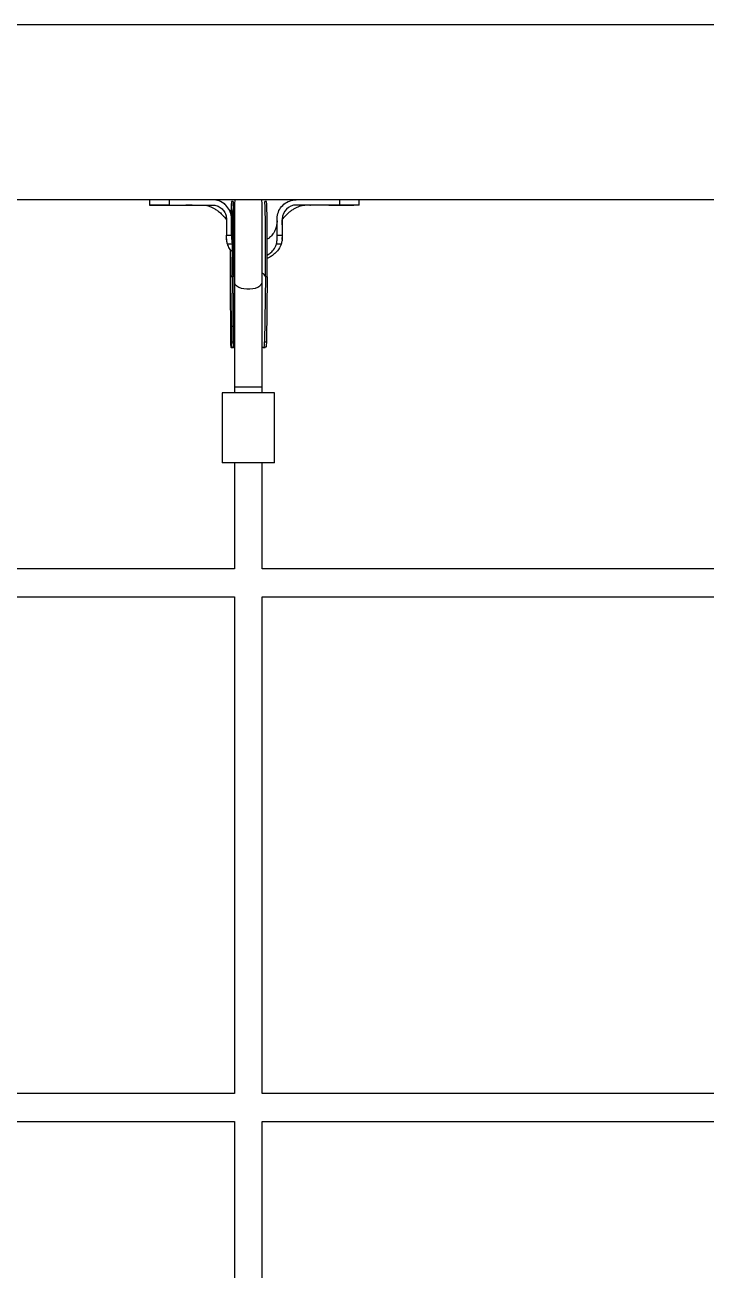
# Model space of a CAD drawing. Header units: millimetres. Extents: x -5107 to 5368, y -4871 to 3692.
# Drawn here: x -641 to -251, y 1480 to 2192 of the extents above; entities that cross this region are included whole.
import ezdxf

# ---------------------------------------------------------------- set-up
doc = ezdxf.new("R2010")
doc.units = ezdxf.units.MM
doc.layers.add('DIKOM_ОБЪЕКТ', color=7, linetype='Continuous')

msp = doc.modelspace()

# ---------------------------------------------------------------- linework, layer by layer
at = {"layer": 'DIKOM_ОБЪЕКТ'}
for p, q in [((17.78, 2191.71), (-1332.22, 2191.71)), ((17.78, 2091.71), (-1332.22, 2091.71)), ((-569.65, 2091.71), (-569.65, 2088.71)), ((-569.65, 2088.71), (-564.37, 2088.71)), ((-563.06, 2088.71), (-566.16, 2088.71)), ((-563.28, 2088.71), (-565.53, 2088.71)), ((-558.37, 2091.71), (-558.37, 2088.71)), ((-558.37, 2088.71), (-533.65, 2088.71)), ((-526.92, 2089.41), (-528.67, 2090.46)), ((-526.21, 2088.75), (-526.54, 2089.05)), ((-521.71, 2090.72), (-522.7, 2090.72)), ((-521.09, 2089.65), (-521.09, 2044.68)), ((-505.09, 2044.68), (-505.09, 2089.65)), ((-502.71, 2090.64), (-503.71, 2090.65)), ((-460.93, 2088.71), (-485.65, 2088.71)), ((-462.16, 2088.71), (-455.53, 2088.71)), ((-460.93, 2091.71), (-460.93, 2088.71)), ((-460.76, 2088.71), (-460.36, 2088.71)), ((-455.46, 2088.71), (-452.72, 2088.71)), ((-449.65, 2088.71), (-449.65, 2091.71)), ((-525.65, 2080.71), (-525.65, 2079.71)), ((-525.65, 2079.71), (-525.65, 2071.57)), ((-522.65, 2079.71), (-522.65, 2080.71)), ((-522.65, 2071.57), (-522.65, 2079.71)), ((-496.65, 2079.71), (-496.65, 2080.71)), ((-496.65, 2071.57), (-496.65, 2079.71)), ((-493.65, 2080.71), (-493.65, 2079.71)), ((-493.65, 2079.71), (-493.65, 2071.57)), ((-521.09, 2073.7), (-521.25, 2073.98)), ((-525.65, 2071.57), (-522.65, 2071.57)), ((-525.57, 2069.45), (-525.55, 2068.88)), ((-522.26, 2066.36), (-524.98, 2066.36)), ((-494.32, 2066.36), (-497.03, 2066.36)), ((-496.65, 2071.57), (-493.65, 2071.57)), ((-493.71, 2069.08), (-493.7, 2069.86)), ((-493.7, 2069.36), (-493.68, 2070.06)), ((-521.09, 2060.8), (-521.23, 2060.91)), ((-523.41, 2046.79), (-523.23, 2010.11)), ((-522.33, 2047.85), (-522.78, 2009.43)), ((-522.33, 2047.76), (-522.76, 2010.5)), ((-522.33, 2047.76), (-522.33, 2047.85)), ((-521.33, 2047.76), (-522.33, 2047.76)), ((-521.33, 2047.76), (-521.76, 2010.49)), ((-521.17, 2048.5), (-521.33, 2047.91)), ((-521.31, 2049.19), (-521.09, 2049.3)), ((-521.09, 2044.68), (-521.09, 1984.81)), ((-505.09, 1984.81), (-505.09, 2044.68)), ((-503.33, 2047.69), (-503.77, 2010.42)), ((-502.33, 2047.69), (-503.33, 2047.69)), ((-502.33, 2047.69), (-502.77, 2010.42)), ((-522.76, 2010.5), (-521.76, 2010.49)), ((-503.77, 2010.42), (-502.77, 2010.42)), ((-522.7, 2007.23), (-521.64, 2007.22)), ((-522.33, 2007.39), (-521.27, 2007.39)), ((-504.67, 2007.16), (-503.62, 2007.15)), ((-504.46, 2007.32), (-503.4, 2007.32)), ((-528.09, 1981.36), (-528.09, 1941.36)), ((-513.09, 1981.36), (-528.09, 1981.36)), ((-521.09, 1984.81), (-521.09, 1981.36)), ((-521.09, 1984.81), (-505.09, 1984.81)), ((-498.09, 1981.36), (-513.09, 1981.36)), ((-505.09, 1981.36), (-505.09, 1984.81)), ((-498.09, 1941.36), (-498.09, 1981.36)), ((-513.09, 1941.36), (-528.09, 1941.36)), ((-521.09, 1941.36), (-521.09, 1880.59)), ((-498.09, 1941.36), (-513.09, 1941.36)), ((-505.09, 1880.59), (-505.09, 1941.36)), ((-521.09, 1880.59), (-805.09, 1880.59)), ((-221.09, 1880.59), (-505.09, 1880.59)), ((-805.09, 1864.59), (-521.09, 1864.59)), ((-521.09, 1864.59), (-521.09, 1580.59)), ((-505.09, 1580.59), (-505.09, 1864.59)), ((-505.09, 1864.59), (-221.09, 1864.59)), ((-521.09, 1580.59), (-805.09, 1580.59)), ((-221.09, 1580.59), (-505.09, 1580.59)), ((-805.09, 1564.59), (-521.09, 1564.59)), ((-521.09, 1564.59), (-521.09, 1280.59)), ((-505.09, 1280.59), (-505.09, 1564.59)), ((-505.09, 1564.59), (-221.09, 1564.59))]:
    msp.add_line(p, q, dxfattribs=at)
at = {"layer": 'DIKOM_ОБЪЕКТ', "flags": 128}
for points in [[(-522.33, 2047.76), (-522.29, 2050.89), (-522.27, 2054.12), (-522.25, 2057.42), (-522.23, 2060.74), (-522.22, 2064.05), (-522.22, 2067.31), (-522.23, 2070.49), (-522.24, 2073.54), (-522.26, 2076.43), (-522.29, 2079.13), (-522.32, 2081.6), (-522.36, 2083.83), (-522.4, 2085.78), (-522.45, 2087.43), (-522.51, 2088.76), (-522.56, 2089.75), (-522.62, 2090.4), (-522.68, 2090.7), (-522.75, 2090.64), (-522.81, 2090.23), (-522.88, 2089.47), (-522.94, 2088.36), (-523, 2086.93), (-523.06, 2085.18), (-523.1, 2083.96)], [(-521.33, 2047.76), (-521.29, 2050.89), (-521.27, 2054.12), (-521.25, 2057.42), (-521.23, 2060.74), (-521.22, 2064.05), (-521.22, 2067.31), (-521.23, 2070.48), (-521.24, 2073.53), (-521.26, 2076.43), (-521.29, 2079.12), (-521.32, 2081.6), (-521.36, 2083.83), (-521.4, 2085.77), (-521.45, 2087.42), (-521.51, 2088.75), (-521.56, 2089.75), (-521.62, 2090.4), (-521.68, 2090.7), (-521.71, 2090.72)], [(-520.82, 2091.71), (-520.89, 2091.43), (-521.09, 2089.65)], [(-505.09, 2089.65), (-505.29, 2091.43), (-505.36, 2091.71)], [(-503.33, 2047.69), (-503.3, 2050.82), (-503.27, 2054.05), (-503.25, 2057.35), (-503.23, 2060.67), (-503.23, 2063.98), (-503.23, 2067.24), (-503.23, 2070.41), (-503.25, 2073.46), (-503.27, 2076.35), (-503.29, 2079.05), (-503.33, 2081.53), (-503.36, 2083.76), (-503.41, 2085.7), (-503.46, 2087.35), (-503.51, 2088.68), (-503.57, 2089.68), (-503.63, 2090.33), (-503.69, 2090.63), (-503.71, 2090.65)], [(-502.33, 2047.69), (-502.3, 2050.82), (-502.27, 2054.05), (-502.25, 2057.34), (-502.23, 2060.67), (-502.23, 2063.98), (-502.23, 2067.24), (-502.23, 2070.41), (-502.25, 2073.46), (-502.27, 2076.35), (-502.29, 2079.05), (-502.33, 2081.53), (-502.36, 2083.75), (-502.41, 2085.7), (-502.46, 2087.35), (-502.51, 2088.68), (-502.57, 2089.67), (-502.63, 2090.33), (-502.69, 2090.62), (-502.71, 2090.64)], [(-523.4, 2063.31), (-523.4, 2062.99), (-523.42, 2059.68), (-523.43, 2056.36), (-523.43, 2053.08), (-523.42, 2049.88), (-523.41, 2046.79)], [(-521.09, 2048.63), (-521.16, 2048.51), (-521.17, 2048.5)], [(-521.09, 2044.68), (-520.99, 2044.03), (-520.53, 2043.2), (-519.72, 2042.44), (-518.6, 2041.78), (-517.22, 2041.26), (-515.65, 2040.9), (-513.96, 2040.71), (-512.23, 2040.71), (-510.54, 2040.9), (-508.97, 2041.26), (-507.59, 2041.78), (-506.47, 2042.44), (-505.66, 2043.2), (-505.2, 2044.03), (-505.09, 2044.68)]]:
    msp.add_lwpolyline(points, dxfattribs=at)
at = {"layer": 'DIKOM_ОБЪЕКТ'}
for centre, radius, start, end in [((-485.65, 2080.71), 8, 90.00081, 180.00004), ((-520.67, 2046.33), 2.78, 121.02526, 170.47709), ((-506.14, 2047.13), 2.86, 11.35606, 68.62608)]:
    msp.add_arc(centre, radius, start, end, dxfattribs=at)
for points, knots in [([(-558.37, 2088.71), (-558.45, 2088.71), (-558.86, 2088.71), (-560.58, 2088.71), (-562.99, 2088.71), (-565.53, 2088.71), (-567.37, 2088.71), (-568.7, 2088.71), (-569.51, 2088.71), (-569.59, 2088.71), (-569.63, 2088.71)], [0, 0, 0, 0, 0.012363, 0.06189, 0.261115, 0.409637, 0.562456, 0.710967, 0.863783, 1, 1, 1, 1]), ([(-564.37, 2088.71), (-563.99, 2088.71), (-563.2, 2088.71), (-561.99, 2088.71), (-561.38, 2088.71)], [0, 0, 0, 0, 0.492058, 1, 1, 1, 1]), ([(-564.01, 2088.71), (-562.9, 2088.71), (-560.56, 2088.71), (-558.07, 2088.71), (-556.77, 2088.71)], [0, 0, 0, 0, 0.478165, 1, 1, 1, 1]), ([(-558.76, 2088.71), (-557.82, 2088.71), (-555.86, 2088.71), (-553.35, 2088.71), (-552.04, 2088.71)], [0, 0, 0, 0, 0.477459, 1, 1, 1, 1]), ([(-545.2, 2088.71), (-545.18, 2088.71), (-545.11, 2088.71), (-545.5, 2088.71), (-546.33, 2088.71), (-547.51, 2088.71), (-548.43, 2088.71), (-548.85, 2088.71)], [0, 0, 0, 0, 0.064253, 0.306807, 0.549377, 0.791914, 1, 1, 1, 1]), ([(-538.84, 2088.69), (-538.76, 2088.69), (-538.6, 2088.69), (-538.43, 2088.69), (-538.35, 2088.69)], [0, 0, 0, 0, 0.498122, 1, 1, 1, 1]), ([(-538.52, 2088.71), (-538.15, 2088.69), (-537.45, 2088.64), (-535.63, 2088.17), (-533.89, 2087.45), (-532.46, 2086.68), (-531.37, 2085.98), (-530.45, 2085.33), (-529.57, 2084.61), (-528.61, 2083.75), (-527.71, 2082.71), (-526.84, 2081.94), (-526.24, 2081.25), (-525.84, 2080.74), (-525.74, 2080.49), (-525.72, 2080.43), (-525.71, 2080.39), (-525.7, 2080.37), (-525.69, 2080.33), (-525.66, 2080.24), (-525.66, 2080.18), (-525.65, 2080.13), (-525.65, 2079.83), (-525.65, 2079.72), (-525.65, 2079.67)], [0, 0, 0, 0, 0.1500232, 0.2851115, 0.4009831, 0.4910597, 0.5496545, 0.5954478, 0.6534414, 0.7214443, 0.7882317, 0.8449173, 0.8958272, 0.9200276, 0.9244518, 0.9261207, 0.9275804, 0.9290227, 0.9306026, 0.9344117, 0.9572879, 0.9761229, 0.9907991, 1, 1, 1, 1]), ([(-522.65, 2080.71), (-522.65, 2080.79), (-522.65, 2081.22), (-522.77, 2082.88), (-523.58, 2085.64), (-525.79, 2088.71), (-528.89, 2090.85), (-531.68, 2091.65), (-533.28, 2091.7), (-533.65, 2091.71)], [0, 0, 0, 0, 0.014813, 0.074112, 0.290037, 0.505961, 0.720946, 0.936016, 1, 1, 1, 1]), ([(-533.65, 2088.71), (-533.42, 2088.7), (-532.3, 2088.67), (-530.31, 2088.14), (-528.04, 2086.63), (-526.4, 2084.44), (-525.72, 2082.34), (-525.66, 2081.08), (-525.65, 2080.71)], [0, 0, 0, 0, 0.054117, 0.268331, 0.482535, 0.697282, 0.911982, 1, 1, 1, 1]), ([(-526.42, 2089), (-526.48, 2089.06), (-526.6, 2089.16), (-526.71, 2089.25), (-526.77, 2089.29)], [0, 0, 0, 0, 0.500186, 1, 1, 1, 1]), ([(-496.65, 2080.71), (-496.65, 2080.79), (-496.64, 2081.22), (-496.53, 2082.87), (-495.73, 2085.62), (-493.53, 2088.68), (-490.45, 2090.83), (-487.65, 2091.64), (-486.03, 2091.7), (-485.65, 2091.71)], [0, 0, 0, 0, 0.014813, 0.07411, 0.288782, 0.503467, 0.71806, 0.933096, 1, 1, 1, 1]), ([(-493.65, 2077.4), (-493.65, 2077.36), (-493.65, 2077.28), (-493.65, 2077.47), (-493.65, 2078.12), (-493.65, 2078.85), (-493.65, 2079.4), (-493.65, 2079.91), (-493.65, 2080.17), (-493.63, 2080.24), (-493.63, 2080.28), (-493.6, 2080.36), (-493.59, 2080.39), (-493.58, 2080.41), (-493.57, 2080.45), (-493.54, 2080.51), (-493.45, 2080.75), (-493.04, 2081.26), (-492.41, 2081.98), (-491.49, 2082.83), (-490.55, 2083.86), (-489.61, 2084.71), (-488.78, 2085.37), (-487.91, 2085.99), (-486.83, 2086.68), (-485.39, 2087.46), (-483.63, 2088.17), (-481.77, 2088.65), (-481.06, 2088.69), (-480.68, 2088.71)], [0, 0, 0, 0, 0.038803, 0.073968, 0.12484, 0.172221, 0.205994, 0.22786, 0.2417, 0.254339, 0.268537, 0.271438, 0.272635, 0.273736, 0.274876, 0.276186, 0.279636, 0.298263, 0.337814, 0.388351, 0.446673, 0.494109, 0.533655, 0.567924, 0.614047, 0.684943, 0.776094, 0.88228, 1, 1, 1, 1]), ([(-477.81, 2088.69), (-477.76, 2088.69), (-477.66, 2088.69), (-477.56, 2088.69), (-477.51, 2088.69)], [0, 0, 0, 0, 0.5000005, 1, 1, 1, 1]), ([(-470.43, 2088.71), (-470.47, 2088.71), (-471.02, 2088.71), (-472.01, 2088.71), (-473.19, 2088.71), (-473.91, 2088.71), (-474.22, 2088.71), (-474.14, 2088.71), (-474.14, 2088.71)], [0, 0, 0, 0, 0.0221886, 0.2636285, 0.5050721, 0.7465475, 0.9879988, 1, 1, 1, 1]), ([(-466.97, 2088.71), (-465.66, 2088.71), (-463.16, 2088.71), (-461.21, 2088.71), (-460.28, 2088.71)], [0, 0, 0, 0, 0.5224316, 1, 1, 1, 1]), ([(-449.67, 2088.71), (-449.66, 2088.71), (-449.57, 2088.71), (-449.93, 2088.71), (-450.78, 2088.71), (-452.22, 2088.71), (-454.15, 2088.71), (-456.93, 2088.71), (-459.42, 2088.71), (-460.93, 2088.71)], [0, 0, 0, 0, 0.012296, 0.165141, 0.313685, 0.466529, 0.61506, 0.767917, 1, 1, 1, 1]), ([(-522.27, 2076.83), (-522.33, 2077.03), (-522.54, 2077.67), (-522.6, 2078.56), (-522.65, 2079.32), (-522.65, 2079.62), (-522.65, 2079.72)], [0, 0, 0, 0, 0.213061, 0.682138, 0.897095, 1, 1, 1, 1]), ([(-521.68, 2085.55), (-521.72, 2085.52), (-521.86, 2085.43), (-522, 2084.83), (-522.1, 2083.62), (-522.14, 2082.01), (-522.14, 2080.29), (-522.12, 2078.51), (-522.1, 2076.67), (-522.08, 2074.31), (-522.06, 2071.39), (-522.05, 2067.85), (-522.05, 2064.1), (-522.06, 2060.27), (-522.08, 2056.51), (-522.11, 2052.53), (-522.14, 2049.92), (-522.15, 2048.58)], [0, 0, 0, 0, 0.030799, 0.105481, 0.176109, 0.242227, 0.303474, 0.343123, 0.391124, 0.448869, 0.516358, 0.593587, 0.680553, 0.752198, 0.829322, 0.911923, 1, 1, 1, 1]), ([(-496.65, 2079.76), (-496.66, 2079.33), (-496.68, 2078.48), (-496.87, 2077.23), (-497.16, 2076.02), (-497.75, 2074.32), (-498.89, 2072.25), (-500.51, 2070.29), (-501.77, 2069.44), (-502.23, 2069.12)], [0, 0, 0, 0, 0.1022362, 0.2038705, 0.3031191, 0.399757, 0.6347463, 0.8664013, 1, 1, 1, 1]), ([(-525.65, 2070.49), (-525.65, 2070.58), (-525.65, 2070.94), (-525.65, 2071.3), (-525.65, 2071.57)], [0, 0, 0, 0, 0.25633, 1, 1, 1, 1]), ([(-524.98, 2066.36), (-525.18, 2067.02), (-525.57, 2068.36), (-525.62, 2069.77), (-525.65, 2070.49)], [0, 0, 0, 0, 0.491604, 1, 1, 1, 1]), ([(-522.06, 2061.7), (-522.54, 2062.24), (-523.63, 2063.45), (-524.51, 2065.1), (-524.9, 2066.15), (-524.98, 2066.36)], [0, 0, 0, 0, 0.391875, 0.875507, 1, 1, 1, 1]), ([(-522.65, 2071.57), (-522.65, 2071.49), (-522.65, 2071.06), (-522.64, 2069.98), (-522.71, 2068.3), (-522.41, 2067.01), (-522.26, 2066.36)], [0, 0, 0, 0, 0.048374, 0.241898, 0.617099, 1, 1, 1, 1]), ([(-494.32, 2066.36), (-494.49, 2065.92), (-495.15, 2064.24), (-496.68, 2062.09), (-498.81, 2060.15), (-500.53, 2058.95), (-501.74, 2058.42), (-502.25, 2058.19)], [0, 0, 0, 0, 0.120601, 0.467445, 0.662793, 0.858204, 1, 1, 1, 1]), ([(-502.24, 2060.12), (-501.86, 2060.34), (-500.75, 2060.96), (-498.96, 2062.62), (-497.62, 2064.6), (-497.15, 2066.03), (-497.03, 2066.36)], [0, 0, 0, 0, 0.155586, 0.454813, 0.872623, 1, 1, 1, 1]), ([(-497.03, 2066.36), (-497.01, 2066.44), (-496.89, 2066.84), (-496.74, 2067.59), (-496.66, 2068.43), (-496.64, 2069.62), (-496.65, 2070.61), (-496.65, 2071.43), (-496.65, 2071.57)], [0, 0, 0, 0, 0.0483503, 0.2420342, 0.4357138, 0.5324298, 0.919395, 1, 1, 1, 1]), ([(-493.65, 2070.49), (-493.67, 2069.79), (-493.72, 2068.38), (-494.11, 2067.04), (-494.32, 2066.36)], [0, 0, 0, 0, 0.492148, 1, 1, 1, 1]), ([(-493.65, 2071.57), (-493.65, 2071.48), (-493.65, 2071.12), (-493.65, 2070.76), (-493.65, 2070.49)], [0, 0, 0, 0, 0.256317, 1, 1, 1, 1]), ([(-523.23, 2010.11), (-523.23, 2009.62), (-523.22, 2008.66), (-523.17, 2007.66), (-522.93, 2007.2), (-522.62, 2007.18), (-522.33, 2007.36), (-522.28, 2007.39)], [0, 0, 0, 0, 0.241936, 0.483939, 0.723286, 0.952891, 1, 1, 1, 1]), ([(-522.33, 2007.45), (-522.44, 2007.45), (-522.68, 2007.45), (-522.78, 2008.03), (-522.79, 2009.04), (-522.77, 2010.01), (-522.76, 2010.5)], [0, 0, 0, 0, 0.189918, 0.454975, 0.723245, 1, 1, 1, 1]), ([(-521.76, 2010.49), (-521.77, 2009.99), (-521.79, 2009), (-521.77, 2007.96), (-521.65, 2007.42), (-521.37, 2007.43), (-521.27, 2007.44)], [0, 0, 0, 0, 0.281468, 0.563029, 0.840794, 1, 1, 1, 1]), ([(-505.15, 2007.58), (-504.98, 2007.49), (-504.5, 2007.25), (-504.09, 2007.34), (-503.85, 2007.9), (-503.79, 2008.92), (-503.77, 2009.9), (-503.77, 2010.42)], [0, 0, 0, 0, 0.131073, 0.354394, 0.560083, 0.768036, 1, 1, 1, 1]), ([(-502.77, 2010.42), (-502.77, 2009.92), (-502.78, 2008.92), (-502.86, 2007.89), (-503.02, 2007.34), (-503.3, 2007.37), (-503.4, 2007.37)], [0, 0, 0, 0, 0.282218, 0.564509, 0.843703, 1, 1, 1, 1]), ([(-504.67, 2007.21), (-504.74, 2007.19), (-504.83, 2007.17), (-505.03, 2007.29), (-505.09, 2007.32)], [0, 0, 0, 0, 0.702039, 1, 1, 1, 1]), ([(-503.96, 2007.32), (-503.88, 2007.26), (-503.72, 2007.14), (-503.65, 2007.19), (-503.61, 2007.21)], [0, 0, 0, 0, 0.48967, 1, 1, 1, 1])]:
    msp.add_open_spline(points, degree=3, knots=knots, dxfattribs=at)

doc.saveas('drawing.dxf')
